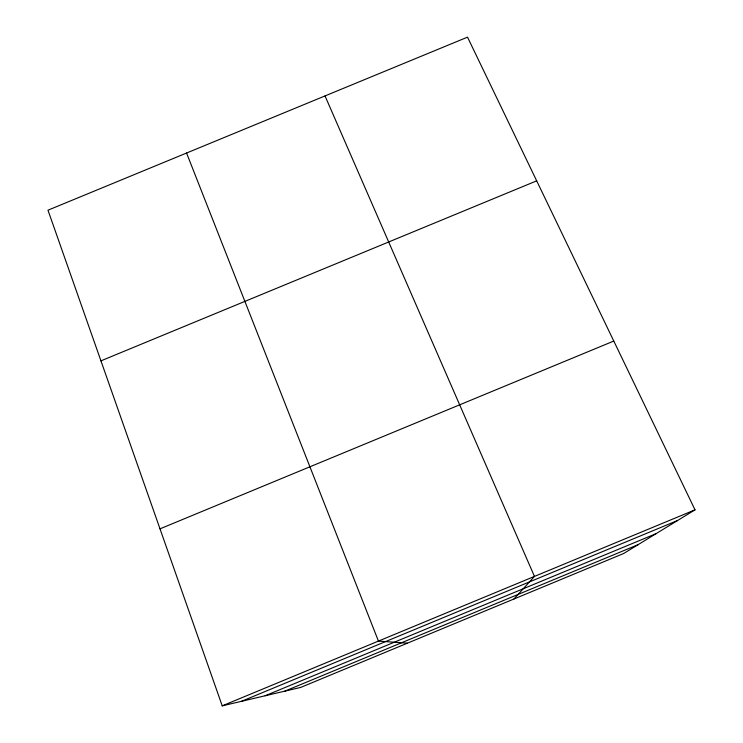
<?xml version="1.0" encoding="UTF-8"?>
<svg xmlns="http://www.w3.org/2000/svg" width="743" height="743" viewBox="0 0 743 743"><rect width="100%" height="100%" fill="white"/><g stroke="black" fill="none" stroke-linecap="round" stroke-linejoin="round"><path stroke-width="1.11" d="M513.952 598.997L534.458 576.401L325.025 95.921M695.021 509.837L623.646 553.516L300.757 687.396L222.231 705.85L47.979 210.195L467.523 37.15L695.021 509.837L222.231 705.85M241.419 701.346L677.588 520.499M265.13 695.773L656.041 533.688M284.903 691.12L638.061 544.693M100.937 360.857L536.687 180.846M159.996 528.84L613.792 341.046M407.396 643.178L378.438 641.088L186.567 153.03"/></g></svg>
